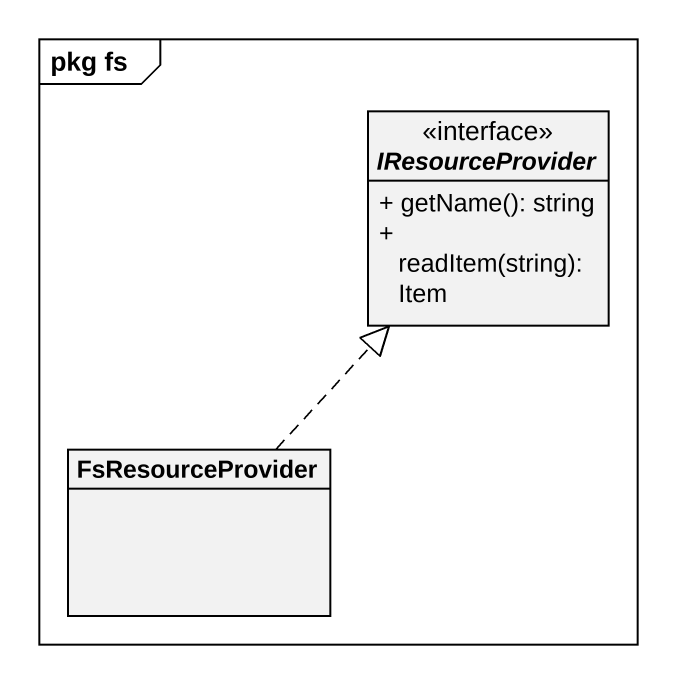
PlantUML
@startuml
mainframe pkg fs
hide circle
hide empty members
skinparam classAttributeIconSize 0
interface IResourceProvider {
  + getName(): string
  + readItem(string): Item
}
class FsResourceProvider
FsResourceProvider .up.|> IResourceProvider
@enduml
